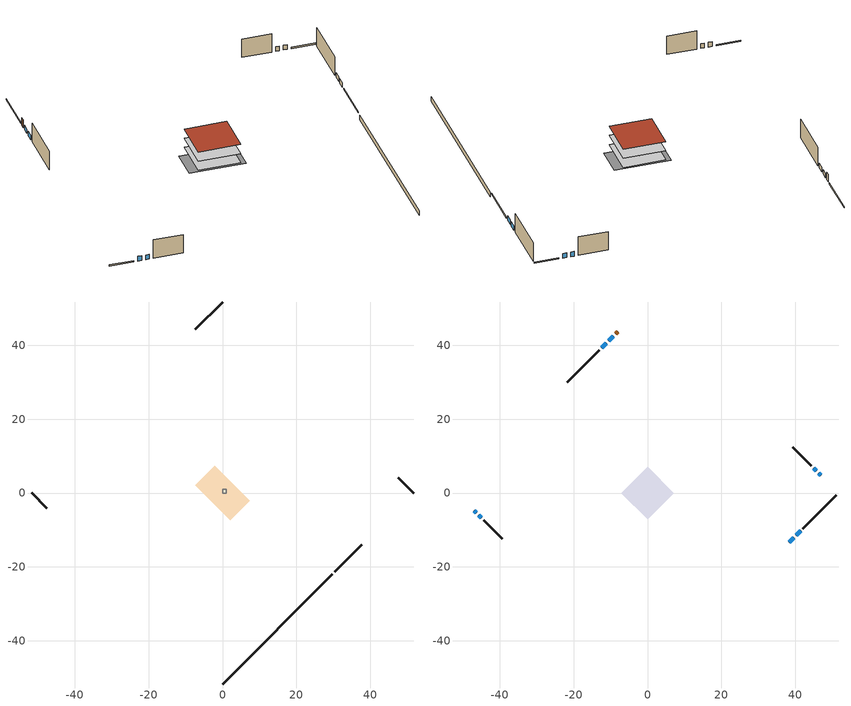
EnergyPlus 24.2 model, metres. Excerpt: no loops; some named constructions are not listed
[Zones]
central ac and furnace airloop ret air zone
 floor adiabatic (AdiabaticConst): 0,0 0,1 1,1 1,0 z0
 wall adiabatic (AdiabaticConst): 0,1 0,0 1,0 1,1 0,1 z0:1
 ceiling adiabatic (AdiabaticConst): 1,0 1,1 0,1 0,0 z1
crawlspace - vented
 floor foundation (Slab1 construction): -7.42,2.12 -2.12,7.42 7.42,-2.12 2.12,-7.42 z-0.91
 wall outside (RimJoist1 construction): 30.35,-21.36 37.7,-14.01 z0.3:0.61
 wall outside (RimJoist2 construction): -51.71,0 -47.61,-4.09 z0.3:0.61
 wall outside (RimJoist3 construction): 0,51.71 -7.35,44.36 z0.3:0.61
 wall outside (RimJoist4 construction): 51.71,0 47.61,4.09 z0.3:0.61
 wall foundation (FoundationWall1 construction): 0,-51.71 29.69,-22.02 z-0.91:0.3
conditioned space
 floor to crawlspace - vented (Floor1 construction): -7.11,0 0,7.11 7.11,0 0,-7.11 z0.3
 floor adiabatic (AdiabaticFloorConstruction): -7.11,0 0,7.11 7.11,0 0,-7.11 z2.74
 wall outside (AdiabaticWallConstruction 1): -8.01,43.7 -8.65,43.06 z0.3:2.34
 wall outside (AdiabaticWallConstruction): 38.35,-13.36 39.56,-12.15 / 40.22,-11.49 41.43,-10.28 / -11.15,40.55 -12.41,39.3 z0.3:1.46; -46.96,-4.75 -46.32,-5.39 / -45.67,-6.04 -45.03,-6.68 / 46.96,4.75 46.32,5.39 / 45.67,6.04 45.03,6.68 z0.3:1.53; -9.31,42.4 -10.5,41.21 z0.3:1.43
 wall outside (Wall1 construction): 42.08,-9.63 51.05,-0.66 z0.3:5.18
 wall outside (Wall2 construction): -44.37,-7.34 -39.39,-12.32 z0.3:5.18
 wall outside (Wall3 construction): -13.07,38.64 -21.77,29.94 z0.3:5.18
 wall outside (Wall4 construction): 44.37,7.34 39.39,12.32 z0.3:5.18
 window (WindowConstruction): 38.35,-13.36 39.56,-12.15 z0.3:1.46
 window (WindowConstruction 1): 40.22,-11.49 41.43,-10.28 z0.3:1.46
 window (WindowConstruction 2): -46.96,-4.75 -46.32,-5.39 z0.3:1.52
 window (WindowConstruction 3): -45.66,-6.04 -45.03,-6.68 z0.3:1.52
 window (WindowConstruction 4): -9.31,42.4 -10.5,41.21 z0.3:1.43
 window (WindowConstruction 5): -11.15,40.55 -12.41,39.3 z0.3:1.46
 window (WindowConstruction 6): 46.96,4.75 46.32,5.39 z0.3:1.52
 window (WindowConstruction 7): 45.66,6.04 45.03,6.68 z0.3:1.52
 door (Door): -8.01,43.7 -8.65,43.06 z0.3:2.34
 ceiling adiabatic (AdiabaticFloorConstruction): 0,-7.11 7.11,0 0,7.11 -7.11,0 z2.74
 roof outside (Roof1 construction): 0,7.11 -7.11,0 0,-7.11 7.11,0 z5.18
[Material] Roughness=Rough; Thermal Absorptance=0.9
Name | Thickness {m} | Conductivity {W/m-K} | Density {kg/m3} | Specific Heat {J/kg-K} | Solar Absorptance | Visible Absorptance
floor covering | 0.0127 | 0.0433444 | 54.468 | 1339.84 | 0.6 | 0.6
floor stud and cavity | 0.1397 | 0.923637 | 92.3553 | 1139.71 | 0.7 | 0.7
osb sheathing 0.75 in. | 0.01905 | 0.115458 | 512.64 | 1214.23 | 0.7 | 0.7
[Construction]
Floor1 construction Reversed: floor covering, osb sheathing 0.75 in., floor stud and cavity
[EnergyManagementSystem:Program]
infil_program: Set p_m = 0.14; Set p_s = 0.22; Set s_m = 270; Set s_s = 370; Set z_m = 9.99744; Set z_s = 4.8768; Set f_t = (((s_m/z_m)^p_m)*((z_s/s_s)^p_s)); Set Tdiff = tin_s-tout_s; Set dT = @Abs Tdiff; Set c = 0.32; Set Cs = 0.0872; Set Cw = 0.1017; Set n = 0.65; Set sft = (f_t*0.5); Set temp1 = ((c*Cw)*((sft*site_vw_s)^(2*n)))^2; Set Qinf = (((c*Cs*(dT^n))^2)+temp1)^0.5; Set Qinf = (@Max Qinf 0); Set mech_vent_house_fan_sensible_load_act = 0.0; Set mech_vent_house_fan_latent_load_act = 0.0; Set OASupInPb = out_pb_s; Set OASupInTemp = tout_s; Set OASupInW = out_wt_s; Set OASupRho = (@RhoAirFnPbTdbW OASupInPb OASupInTemp OASupInW); Set OASupCp = (@CpAirFnW OASupInW); Set OASupInEnth = (@HFnTdbW OASupInTemp OASupInW); Set ZoneTemp = tin_s; Set ZoneW = win_s; Set ZoneCp = (@CpAirFnW ZoneW); Set ZoneAirEnth = (@HFnTdbW ZoneTemp ZoneW); Set mech_vent_house_fan_cfis_act = 0.0; Set QWHV_cfis_sup = 0.0; Set QWHV_cfis_suppl_sup = 0.0; Set QWHV_cfis_suppl_exh = 0.0; Set Qrange = 0; Set Qrange = Qrange + 0.04719 * mech_vent_range_fan_0_sch_s; Set Qbath = 0; Set Qbath = Qbath + 0.04719 * mech_vent_bath_fan_0_sch_s; Set Qdryer = 0; Set Qdryer = Qdryer + 0.12496 * clothes_dryer_exhaust_0_sch_s; Set QWHV_sup = 0.0; Set QWHV_exh = 0.0; Set Qsupply = QWHV_sup + QWHV_cfis_sup + QWHV_cfis_suppl_sup; Set Qexhaust = Qrange + Qbath + Qdryer + QWHV_exh + QWHV_cfis_suppl_exh; Set Qfan = (@Max Qexhaust Qsupply); Set Qducts = 0; Set Qducts = Qducts - central_ac_and_furnace_airloop_0_DuctImbalLkSupFanEquivCond; Set Qducts = Qducts + central_ac_and_furnace_airloop_0_DuctImbalLkExhFanEquivCond; If Qducts < 0; Set Qsupply = Qsupply - Qducts; Else; Set Qexhaust = Qexhaust + Qducts; EndIf; Set Qfan_with_ducts = (@Max Qexhaust Qsupply); Set Qimb = (@Abs (Qsupply - Qexhaust)); If Qinf + Qimb > 0; Set Qtot = Qfan_with_ducts + (Qinf^2) / (Qinf + Qimb); Else; Set Qtot = Qfan_with_ducts; EndIf; Set Qinf_adj = Qtot - Qfan; Set infil_flow_act = Qinf_adj; Set infil_program_Qinf = Qinf_adj; Set infil_program_Qfan = Qfan; Set Qload = Qfan; Set Effectiveness_Sens = 0.0; Set Effectiveness_Lat = 0.0; Set Fan_MFR = Qload * OASupRho; Set ZoneInEnth = OASupInEnth; Set ZoneInTemp = OASupInTemp; Set FanTotalToCond = Fan_MFR * (ZoneInEnth - ZoneAirEnth); Set FanSensToCond = Fan_MFR * ZoneCp * (ZoneInTemp - ZoneTemp); Set FanLatToCond = FanTotalToCond - FanSensToCond; Set mech_vent_house_fan_sensible_load_act = mech_vent_house_fan_sensible_load_act + FanSensToCond; Set mech_vent_house_fan_latent_load_act = mech_vent_house_fan_latent_load_act + FanLatToCond
water_heater_Control: Set water_heater_HPWHSchedOverride = water_heater_T_set; If (water_heater_amb_temp<5.56) || (water_heater_amb_temp>48.89); Set water_heater_UESchedOverride = water_heater_T_set; Set water_heater_LESchedOverride = water_heater_T_set; Else; Set water_heater_UESchedOverride = water_heater_T_set - 9.0; Set water_heater_LESchedOverride = 0; EndIf
water_heater_hpwh_EC_adj: If WarmupFlag == 0; Set dhw_e_cons = water_heater_tank_energy + water_heater_tank_on_cycle_parasitic + water_heater_tank_off_cycle_parasitic + water_heater_coil_energy + water_heater_fan_energy; Set water_heater_hpwh_ec_adj_act = 0.0 * dhw_e_cons / 1; EndIf
water_heater_InletAir: Set water_heater_Tamb_act = water_heater_amb_temp; Set water_heater_RHamb_act = 0; Set water_heater_RHamb_act = water_heater_RHamb_act + (water_heater_amb_rh / 100) / 1; Set water_heater_sens_act = (0 - water_heater_sens_cool - (water_heater_tl + water_heater_fan_pwr)) / 1; Set water_heater_lat_act = (0 - water_heater_lat_cool) / 1
[EnergyManagementSystem:Subroutine]
central_ac_and_furnace_airloop_0_duct_subroutine: Set AH_MFR = central_ac_and_furnace_airloop_AH_MFR / 1; If AH_MFR > 0; Set AH_Tout = central_ac_and_furnace_airloop_AH_Tout; Set AH_Wout = central_ac_and_furnace_airloop_AH_Wout; Set RA_T = central_ac_and_furnace_airloop_RA_T; Set RA_W = central_ac_and_furnace_airloop_Ra_W; Set Fan_RTF = central_ac_and_furnace_airloop_Fan_RTF; Set DZ_T = central_ac_and_furnace_airloop_0_DZ_T; Set DZ_W = central_ac_and_furnace_airloop_0_DZ_W; Set AH_VFR = central_ac_and_furnace_airloop_AH_VFR / 1; Set h_SA = (@HFnTdbW AH_Tout AH_Wout); Set h_RA = (@HFnTdbW RA_T RA_W); Set h_fg = (@HfgAirFnWTdb AH_Wout AH_Tout); Set h_DZ = (@HFnTdbW DZ_T DZ_W); Set air_cp = 1006.0; Set f_sup = 0.133; Set f_ret = 0.067; Set sup_lk_mfr = f_sup * AH_MFR; Set ret_lk_mfr = f_ret * AH_MFR; Set SupTotLkToCond = sup_lk_mfr*(h_RA - h_SA); Set SupLatLkToCond = sup_lk_mfr*h_fg*(RA_W-AH_Wout); Set SupSensLkToCond = SupTotLkToCond-SupLatLkToCond; Set supply_ua = 136.917; Set eTm = 0-((Fan_RTF/(AH_MFR*air_cp))*supply_ua); Set t_sup = DZ_T+((AH_Tout-DZ_T)*(@Exp eTm)); Set SupCondToCond = AH_MFR*air_cp*(t_sup-AH_Tout); Set SupCondToDZ = 0-SupCondToCond; Set return_ua = 50.71; Set eTm = 0-((Fan_RTF/(AH_MFR*air_cp))*return_ua); Set t_ret = DZ_T+((RA_T-DZ_T)*(@Exp eTm)); Set RetCondToRP = AH_MFR*air_cp*(t_ret-RA_T); Set RetCondToDZ = 0-RetCondToRP; Set RetLatLkToRP = 0; Set RetSensLkToRP = ret_lk_mfr*air_cp*(DZ_T-RA_T); Set SupTotLkToDZ = sup_lk_mfr*(h_SA-h_DZ); Set SupLatLkToDZ = sup_lk_mfr*h_fg*(AH_Wout-DZ_W); Set SupSensLkToDZ = SupTotLkToDZ-SupLatLkToDZ; Set FracOutsideToCond = 1.0; Set FracOutsideToDZ = 0.0; Set FracCondToOutside = 0.0; Set FracDZToOutside = 1.0; Set FracDZToCond = 0.0; Set FracCondToDZ = 0.0; Set lk_imbal_vfr = @ABS(f_sup - f_ret) * AH_VFR; Set ImbalLkCondToDZ = lk_imbal_vfr * FracCondToDZ; Set ImbalLkDZToCond = lk_imbal_vfr * FracDZToCond; Set ImbalLkOutsideToCond = lk_imbal_vfr * FracOutsideToCond; Set ImbalLkOutsideToDZ = lk_imbal_vfr * FracOutsideToDZ; Set ImbalLkCondToOutside = lk_imbal_vfr * FracCondToOutside; Set ImbalLkDZToOutside = lk_imbal_vfr * FracDZToOutside; Else; Set SupLatLkToCond = 0; Set SupSensLkToCond = 0; Set SupCondToCond = 0; Set RetCondToRP = 0; Set RetLatLkToRP = 0; Set RetSensLkToRP = 0; Set RetCondToDZ = 0; Set SupCondToDZ = 0; Set SupLatLkToDZ = 0; Set SupSensLkToDZ = 0; Set ImbalLkCondToDZ = 0; Set ImbalLkDZToCond = 0; Set ImbalLkOutsideToCond = 0; Set ImbalLkOutsideToDZ = 0; Set ImbalLkCondToOutside = 0; Set ImbalLkDZToOutside = 0; EndIf; Set central_ac_and_furnace_airloop_0_SupLatLkToCond = SupLatLkToCond; Set central_ac_and_furnace_airloop_0_SupSensLkToCond = SupSensLkToCond; Set central_ac_and_furnace_airloop_0_SupCondToLv = SupCondToCond; Set central_ac_and_furnace_airloop_0_RetCondToRP = RetCondToRP; Set central_ac_and_furnace_airloop_0_RetLatLkToRP = RetLatLkToRP; Set central_ac_and_furnace_airloop_0_RetSensLkToRP = RetSensLkToRP; Set central_ac_and_furnace_airloop_0_RetCondToDZ = RetCondToDZ; Set central_ac_and_furnace_airloop_0_SupCondToDZ = SupCondToDZ; Set central_ac_and_furnace_airloop_0_SupLatLkToDZ = SupLatLkToDZ; Set central_ac_and_furnace_airloop_0_SupSensLkToDZ = SupSensLkToDZ; Set central_ac_and_furnace_airloop_0_ZoneMixCondToDZ = ImbalLkCondToDZ; Set central_ac_and_furnace_airloop_0_ZoneMixDZToCond = ImbalLkDZToCond; Set central_ac_and_furnace_airloop_0_DuctImbalLkSupFanEquivCond = ImbalLkCondToOutside; Set central_ac_and_furnace_airloop_0_DuctImbalLkExhFanEquivCond = ImbalLkOutsideToCond; Set central_ac_and_furnace_airloop_0_DuctImbalLkSupFanEquivDZ = ImbalLkDZToOutside; Set central_ac_and_furnace_airloop_0_DuctImbalLkExhFanEquivDZ = ImbalLkOutsideToDZ
[EnergyManagementSystem:ProgramCallingManager]
central_ac_and_furnace_airloop_0_duct_program_calling_manager: EndOfSystemTimestepAfterHVACReporting; central_ac_and_furnace_airloop_0_duct_program
central_ac_and_furnace_supply_fan_disaggregate_program_calling_manager: EndOfSystemTimestepBeforeHVACReporting; central_ac_and_furnace_supply_fan_disaggregate_program
central_ac_and_furnace_supply_fan_disaggregate_program_calling_manager 1: EndOfSystemTimestepBeforeHVACReporting; central_ac_and_furnace_supply_fan_disaggregate_program_1
component_loads_program_calling_manager: EndOfZoneTimestepAfterZoneReporting; component_loads_program
crawlspace_vented_1_duct_leakage_imbalance_infil_program_calling_manager: BeginZoneTimestepAfterInitHeatBalance; crawlspace_vented_1_duct_leakage_imbalance_infil_program
fridge_schedule_program_calling_manager: BeginZoneTimestepAfterInitHeatBalance; fridge_schedule_program
infil_program_calling_manager: BeginZoneTimestepAfterInitHeatBalance; infil_program
natural_vent_program_calling_manager: BeginZoneTimestepAfterInitHeatBalance; natural_vent_program
total_airflows_program_calling_manager: EndOfZoneTimestepAfterZoneReporting; total_airflows_program
total_loads_program_calling_manager: EndOfZoneTimestepAfterZoneReporting; total_loads_program
unmet_hours_program_calling_manager: EndOfZoneTimestepBeforeZoneReporting; unmet_hours_program
water_heater_hpwh_EC_adj_ProgramManager: EndOfSystemTimestepBeforeHVACReporting; water_heater_hpwh_EC_adj
water_heater_ProgramManager: InsideHVACSystemIterationLoop; water_heater_Control; water_heater_InletAir
[EnergyManagementSystem:OutputVariable]
Name | EMS Variable | Type of Data in Variable | Update Frequency | EMS Program or Subroutine | Units
central ac and furnace supply fan disaggregate clg | central_ac_and_furnace_supply_fan_clg | Summed | SystemTimestep | central_ac_and_furnace_supply_fan_disaggregate_program | J
central ac and furnace supply fan disaggregate htg primary | central_ac_and_furnace_supply_fan_primary_htg | Summed | SystemTimestep | central_ac_and_furnace_supply_fan_disaggregate_program_1 | J
loads_htg_tot_peakload_outvar; loads_htg_tot_annual_outvar; loads_htg_tot_timeseries_outvar | loads_htg_tot | Summed | ZoneTimestep | total_loads_program | J
loads_clg_tot_peakload_outvar; loads_clg_tot_annual_outvar; loads_clg_tot_timeseries_outvar | loads_clg_tot | Summed | ZoneTimestep | total_loads_program | J
htg_unmet_hours_annual_outvar; htg_unmet_hours_timeseries_outvar | htg_unmet_hours | Summed | ZoneTimestep | unmet_hours_program | hr
clg_unmet_hours_annual_outvar; clg_unmet_hours_timeseries_outvar | clg_unmet_hours | Summed | ZoneTimestep | unmet_hours_program | hr
loads_htg_roofs_annual_outvar; loads_htg_roofs_timeseries_outvar | loads_htg_roofs | Summed | ZoneTimestep | component_loads_program | J
loads_htg_ceilings_annual_outvar; loads_htg_ceilings_timeseries_outvar | loads_htg_ceilings | Summed | ZoneTimestep | component_loads_program | J
loads_htg_walls_annual_outvar; loads_htg_walls_timeseries_outvar | loads_htg_walls | Summed | ZoneTimestep | component_loads_program | J
loads_htg_rim_joists_annual_outvar; loads_htg_rim_joists_timeseries_outvar | loads_htg_rim_joists | Summed | ZoneTimestep | component_loads_program | J
loads_htg_foundation_walls_annual_outvar; loads_htg_foundation_walls_timeseries_outvar | loads_htg_foundation_walls | Summed | ZoneTimestep | component_loads_program | J
loads_htg_doors_annual_outvar; loads_htg_doors_timeseries_outvar | loads_htg_doors | Summed | ZoneTimestep | component_loads_program | J
loads_htg_windows_conduction_annual_outvar; loads_htg_windows_conduction_timeseries_outvar | loads_htg_windows_conduction | Summed | ZoneTimestep | component_loads_program | J
loads_htg_windows_solar_annual_outvar; loads_htg_windows_solar_timeseries_outvar | loads_htg_windows_solar | Summed | ZoneTimestep | component_loads_program | J
loads_htg_skylights_conduction_annual_outvar; loads_htg_skylights_conduction_timeseries_outvar | loads_htg_skylights_conduction | Summed | ZoneTimestep | component_loads_program | J
loads_htg_skylights_solar_annual_outvar; loads_htg_skylights_solar_timeseries_outvar | loads_htg_skylights_solar | Summed | ZoneTimestep | component_loads_program | J
loads_htg_floors_annual_outvar; loads_htg_floors_timeseries_outvar | loads_htg_floors | Summed | ZoneTimestep | component_loads_program | J
loads_htg_slabs_annual_outvar; loads_htg_slabs_timeseries_outvar | loads_htg_slabs | Summed | ZoneTimestep | component_loads_program | J
loads_htg_internal_mass_annual_outvar; loads_htg_internal_mass_timeseries_outvar | loads_htg_internal_mass | Summed | ZoneTimestep | component_loads_program | J
loads_htg_infil_annual_outvar; loads_htg_infil_timeseries_outvar | loads_htg_infil | Summed | ZoneTimestep | component_loads_program | J
loads_htg_natvent_annual_outvar; loads_htg_natvent_timeseries_outvar | loads_htg_natvent | Summed | ZoneTimestep | component_loads_program | J
loads_htg_mechvent_annual_outvar; loads_htg_mechvent_timeseries_outvar | loads_htg_mechvent | Summed | ZoneTimestep | component_loads_program | J
loads_htg_whf_annual_outvar; loads_htg_whf_timeseries_outvar | loads_htg_whf | Summed | ZoneTimestep | component_loads_program | J
loads_htg_ducts_annual_outvar; loads_htg_ducts_timeseries_outvar | loads_htg_ducts | Summed | ZoneTimestep | component_loads_program | J
loads_htg_intgains_annual_outvar; loads_htg_intgains_timeseries_outvar | loads_htg_intgains | Summed | ZoneTimestep | component_loads_program | J
loads_htg_lighting_annual_outvar; loads_htg_lighting_timeseries_outvar | loads_htg_lighting | Summed | ZoneTimestep | component_loads_program | J
loads_clg_roofs_annual_outvar; loads_clg_roofs_timeseries_outvar | loads_clg_roofs | Summed | ZoneTimestep | component_loads_program | J
loads_clg_ceilings_annual_outvar; loads_clg_ceilings_timeseries_outvar | loads_clg_ceilings | Summed | ZoneTimestep | component_loads_program | J
loads_clg_walls_annual_outvar; loads_clg_walls_timeseries_outvar | loads_clg_walls | Summed | ZoneTimestep | component_loads_program | J
loads_clg_rim_joists_annual_outvar; loads_clg_rim_joists_timeseries_outvar | loads_clg_rim_joists | Summed | ZoneTimestep | component_loads_program | J
loads_clg_foundation_walls_annual_outvar; loads_clg_foundation_walls_timeseries_outvar | loads_clg_foundation_walls | Summed | ZoneTimestep | component_loads_program | J
loads_clg_doors_annual_outvar; loads_clg_doors_timeseries_outvar | loads_clg_doors | Summed | ZoneTimestep | component_loads_program | J
loads_clg_windows_conduction_annual_outvar; loads_clg_windows_conduction_timeseries_outvar | loads_clg_windows_conduction | Summed | ZoneTimestep | component_loads_program | J
loads_clg_windows_solar_annual_outvar; loads_clg_windows_solar_timeseries_outvar | loads_clg_windows_solar | Summed | ZoneTimestep | component_loads_program | J
loads_clg_skylights_conduction_annual_outvar; loads_clg_skylights_conduction_timeseries_outvar | loads_clg_skylights_conduction | Summed | ZoneTimestep | component_loads_program | J
loads_clg_skylights_solar_annual_outvar; loads_clg_skylights_solar_timeseries_outvar | loads_clg_skylights_solar | Summed | ZoneTimestep | component_loads_program | J
loads_clg_floors_annual_outvar; loads_clg_floors_timeseries_outvar | loads_clg_floors | Summed | ZoneTimestep | component_loads_program | J
loads_clg_slabs_annual_outvar; loads_clg_slabs_timeseries_outvar | loads_clg_slabs | Summed | ZoneTimestep | component_loads_program | J
loads_clg_internal_mass_annual_outvar; loads_clg_internal_mass_timeseries_outvar | loads_clg_internal_mass | Summed | ZoneTimestep | component_loads_program | J
loads_clg_infil_annual_outvar; loads_clg_infil_timeseries_outvar | loads_clg_infil | Summed | ZoneTimestep | component_loads_program | J
loads_clg_natvent_annual_outvar; loads_clg_natvent_timeseries_outvar | loads_clg_natvent | Summed | ZoneTimestep | component_loads_program | J
loads_clg_mechvent_annual_outvar; loads_clg_mechvent_timeseries_outvar | loads_clg_mechvent | Summed | ZoneTimestep | component_loads_program | J
loads_clg_whf_annual_outvar; loads_clg_whf_timeseries_outvar | loads_clg_whf | Summed | ZoneTimestep | component_loads_program | J
loads_clg_ducts_annual_outvar; loads_clg_ducts_timeseries_outvar | loads_clg_ducts | Summed | ZoneTimestep | component_loads_program | J
loads_clg_intgains_annual_outvar; loads_clg_intgains_timeseries_outvar | loads_clg_intgains | Summed | ZoneTimestep | component_loads_program | J
loads_clg_lighting_annual_outvar; loads_clg_lighting_timeseries_outvar | loads_clg_lighting | Summed | ZoneTimestep | component_loads_program | J
total_infil_flow_rate_timeseries_outvar | total_infil_flow_rate | Averaged | ZoneTimestep | total_airflows_program | m^3/s
total_mechvent_flow_rate_timeseries_outvar | total_mechvent_flow_rate | Averaged | ZoneTimestep | total_airflows_program | m^3/s
total_natvent_flow_rate_timeseries_outvar | total_natvent_flow_rate | Averaged | ZoneTimestep | total_airflows_program | m^3/s
total_whf_flow_rate_timeseries_outvar | total_whf_flow_rate | Averaged | ZoneTimestep | total_airflows_program | m^3/s
[Schedule:Day:Interval]
cooling season schedule day; cooling season schedule day 2; cooling season schedule default day; natural vent schedule default day: No, 24:00, 0
cooling season schedule day 1; natural vent schedule day: No, 24:00, 1
exterior lighting schedule day 10: No, 01:00, 0.552381, 03:00, 0.510952, 05:00, 0.483333, 06:00, 0.538571, 07:00, 0.607619, 08:00, 0.56619, 09:00, 0.428095, 10:00, 0.345238, 12:00, 0.331429, 13:00, 0.345238, 14:00, 0.386667, 15:00, 0.414286, 16:00, 0.483333, 17:00, 0.607619, 18:00, 0.773333, 19:00, 0.88381, 20:00, 0.939048, 21:00, 0.966667, 22:00, 0.897619, 23:00, 0.773333, 24:00, 0.649048
exterior lighting schedule day 11: No, 01:00, 0.571429, 03:00, 0.528571, 05:00, 0.5, 06:00, 0.557143, 07:00, 0.628571, 08:00, 0.585714, 09:00, 0.442857, 10:00, 0.357143, 12:00, 0.342857, 13:00, 0.357143, 14:00, 0.4, 15:00, 0.428571, 16:00, 0.5, 17:00, 0.628571, 18:00, 0.8, 19:00, 0.914286, 20:00, 0.971429, 21:00, 1, 22:00, 0.928571, 23:00, 0.8, 24:00, 0.671429
[Schedule:Week:Daily]
cooling season schedule Week Rule - Jan1-May26: cooling season schedule day, cooling season schedule day, cooling season schedule day, cooling season schedule day, cooling season schedule day, cooling season schedule day, cooling season schedule day, cooling season schedule default day, cooling season schedule default day, cooling season schedule default day, cooling season schedule default day, cooling season schedule default day
cooling season schedule Week Rule - May27-Jun2: cooling season schedule day, cooling season schedule day, cooling season schedule day, cooling season schedule day, cooling season schedule day, cooling season schedule day 1, cooling season schedule day 1, cooling season schedule default day, cooling season schedule default day, cooling season schedule default day, cooling season schedule default day, cooling season schedule default day
cooling season schedule Week Rule - Jun3-Sep29: cooling season schedule day 1, cooling season schedule day 1, cooling season schedule day 1, cooling season schedule day 1, cooling season schedule day 1, cooling season schedule day 1, cooling season schedule day 1, cooling season schedule default day, cooling season schedule default day, cooling season schedule default day, cooling season schedule default day, cooling season schedule default day
cooling season schedule Week Rule - Sep30-Oct6: cooling season schedule day 1, cooling season schedule day 2, cooling season schedule day 2, cooling season schedule day 2, cooling season schedule day 2, cooling season schedule day 2, cooling season schedule day 2, cooling season schedule default day, cooling season schedule default day, cooling season schedule default day, cooling season schedule default day, cooling season schedule default day
cooling season schedule Week Rule - Oct7-Dec31: cooling season schedule day 2, cooling season schedule day 2, cooling season schedule day 2, cooling season schedule day 2, cooling season schedule day 2, cooling season schedule day 2, cooling season schedule day 2, cooling season schedule default day, cooling season schedule default day, cooling season schedule default day, cooling season schedule default day, cooling season schedule default day
natural vent schedule Week Rule - Jan1-Jan6: natural vent schedule day, natural vent schedule day, natural vent schedule default day, natural vent schedule day, natural vent schedule default day, natural vent schedule day, natural vent schedule default day, natural vent schedule default day, natural vent schedule default day, natural vent schedule default day, natural vent schedule default day, natural vent schedule default day
natural vent schedule Week Rule - Jan7-Dec31: natural vent schedule default day, natural vent schedule day, natural vent schedule default day, natural vent schedule day, natural vent schedule default day, natural vent schedule day, natural vent schedule default day, natural vent schedule default day, natural vent schedule default day, natural vent schedule default day, natural vent schedule default day, natural vent schedule default day
[Schedule:Year]
cooling season schedule: cooling season schedule Week Rule - Jan1-May26, 1, 1, 5, 26, cooling season schedule Week Rule - May27-Jun2, 5, 27, 6, 2, cooling season schedule Week Rule - Jun3-Sep29, 6, 3, 9, 29, cooling season schedule Week Rule - Sep30-Oct6, 9, 30, 10, 6, cooling season schedule Week Rule - Oct7-Dec31, 10, 7, 12, 31
natural vent schedule: natural vent schedule Week Rule - Jan1-Jan6, 1, 1, 1, 6, natural vent schedule Week Rule - Jan7-Dec31, 1, 7, 12, 31
[Schedule:File]
hot_water_dishwasher: File=in.schedules.csv; Column Number=6; Rows to Skip at Top=1; Number of Hours of Data=8760; Column Separator=Comma; Interpolate to Timestep=Yes; Minutes per Item=15; Adjust Schedule for Daylight Savings=Yes
